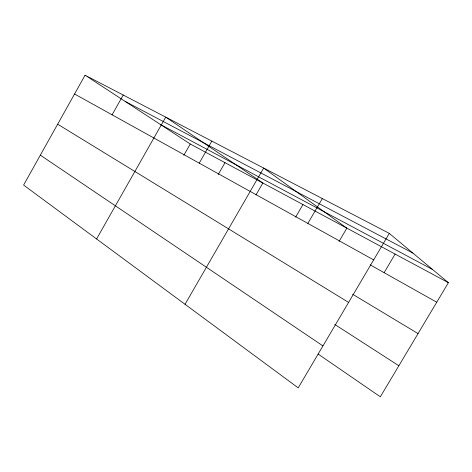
<?xml version="1.0" encoding="UTF-8"?>
<svg xmlns="http://www.w3.org/2000/svg" width="472" height="472" viewBox="0 0 472 472"><rect width="100%" height="100%" fill="white"/><g stroke="black" fill="none" stroke-linecap="round" stroke-linejoin="round"><path stroke-width="0.71" d="M85.072 75.201L23.6 185.071L298.204 387.866L389.3 233.386L85.072 75.201L190.251 144.007L448.4 282.698L380.343 396.799L318.116 354.047M112.088 114.814L123.227 95.043M96.583 238.968L165.719 117.133L262.857 183.018L255.983 194.912M183.838 155.258L190.251 144.007M199.231 163.147L211.839 141.11M218.2 174.546L225.008 162.681M185.042 304.292L263.665 168.061L346.855 228.147L339.049 241.463M295.637 217.144L302.959 204.559M307.862 223.398L322.335 198.57M384.114 272.668L395.105 254.066M125.098 101.386L412.935 253.104M160.474 124.525L432.629 269.541M74.552 93.999L373.665 259.895M370.131 264.816L436.753 302.227M352.56 294.192L418.044 333.592M57.661 124.189L348.601 302.404M334.731 324.423L398.864 365.747M40.338 155.158L322.942 345.911M389.3 233.386L448.4 282.698"/></g></svg>
